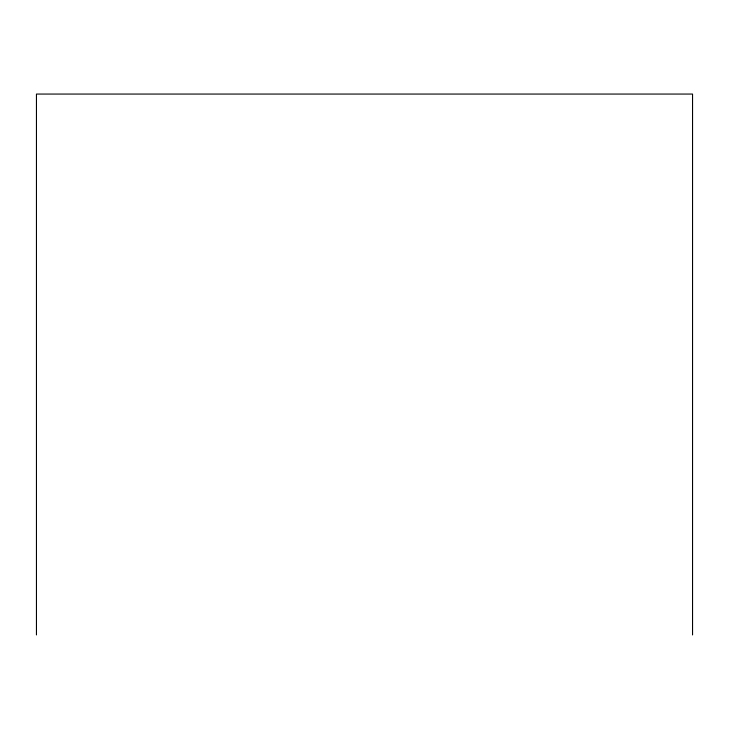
<?xml version="1.0" encoding="UTF-8"?>
<svg xmlns="http://www.w3.org/2000/svg" width="729" height="729" viewBox="0 0 729 729"><rect width="100%" height="100%" fill="white"/><g stroke="black" fill="none" stroke-linecap="round" stroke-linejoin="round"><path stroke-width="1.09" d="M692.55 634.941L692.55 94.059L36.45 94.059L36.45 634.941"/></g></svg>
